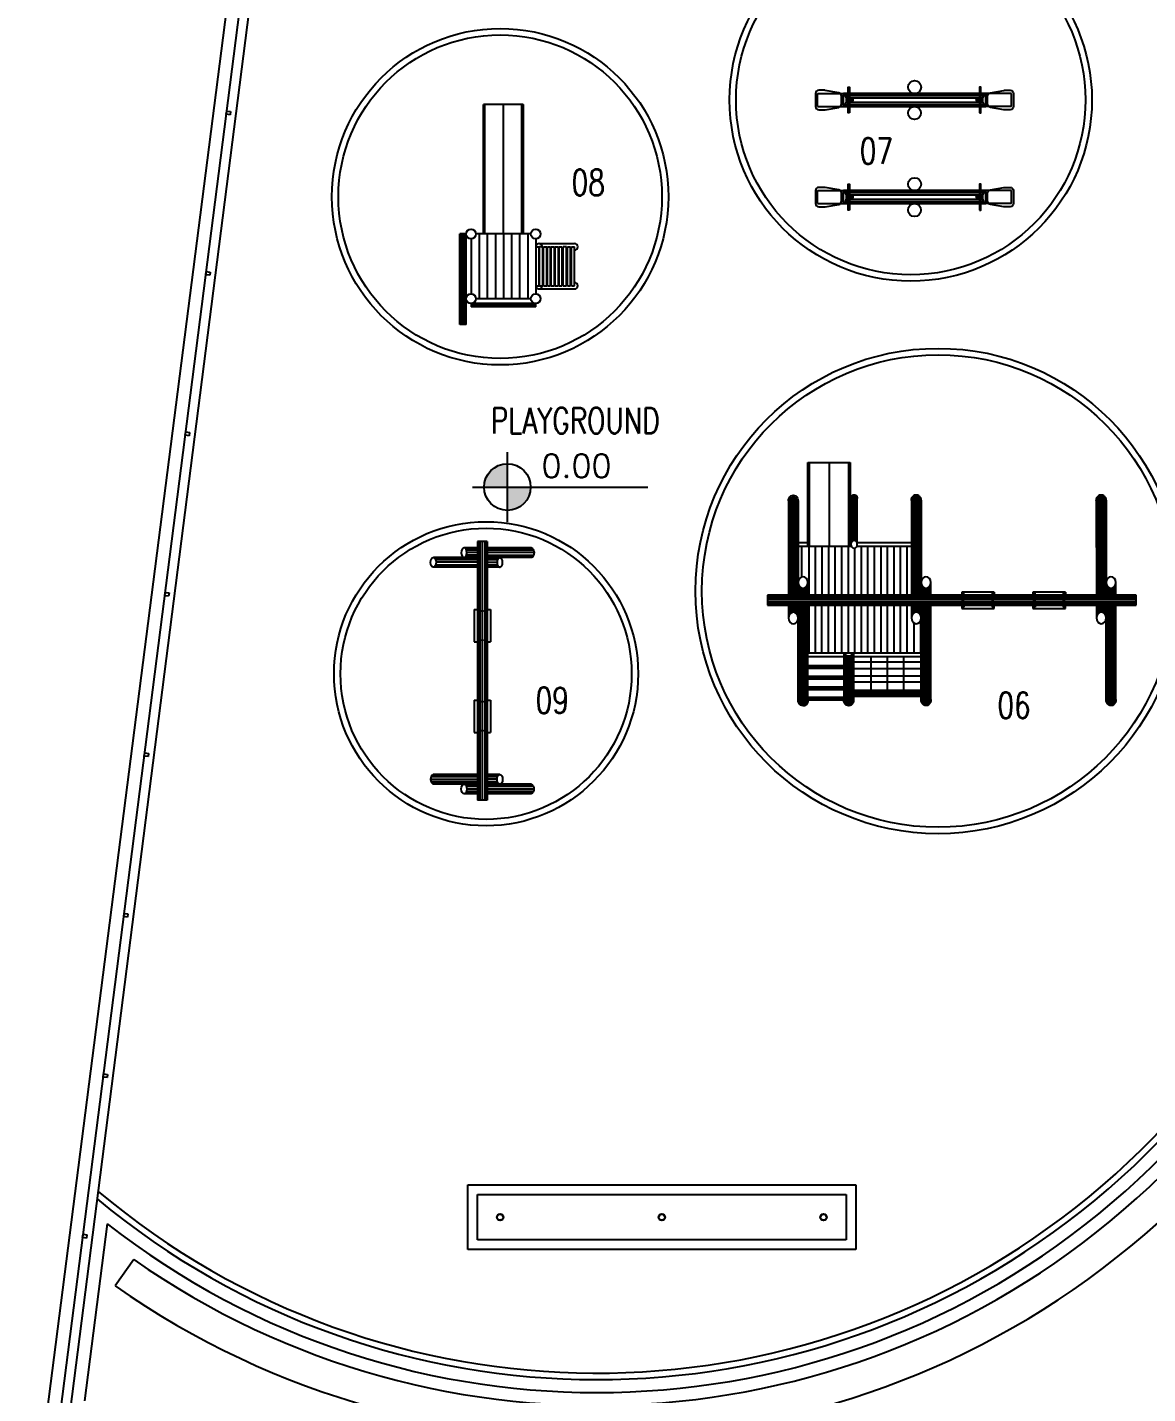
# Model space of a CAD drawing. Header units: inches. Extents: x 542650 to 544515, y 9574150 to 9574595.
# Drawn here: x 542751.09 to 542768.4, y 9574224.45 to 9574245.56 of the extents above; entities that cross this region are included whole.
import ezdxf
from ezdxf.enums import TextEntityAlignment as Align

# ---------------------------------------------------------------- set-up
doc = ezdxf.new("R2010")
doc.units = ezdxf.units.IN
doc.header["$MEASUREMENT"] = 0
doc.layers.add('I-ARQ', color=8, linetype='Continuous')
doc.layers.add('I-NORMO_ARQ', color=8, linetype='Continuous')
doc.styles.add('ROMANS', font='romans', dxfattribs={"height": 0.2})

msp = doc.modelspace()

# ---------------------------------------------------------------- hatches: boundary and pattern name
at = {"layer": 'I-ARQ'}
h = msp.add_hatch(color=256, dxfattribs=at)
h.paths.add_polyline_path([(542758.867, 9574238.456), (542758.507, 9574238.456), (542758.507, 9574238.096, 0.414214)])
h.paths.add_polyline_path([(542758.507, 9574238.816, 0.414214), (542758.147, 9574238.456), (542758.507, 9574238.456)])

# ---------------------------------------------------------------- linework, layer by layer
for p, q in [((542751.087, 9574221.75), (542755.46, 9574255.928)), ((542751.311, 9574221.923), (542755.659, 9574255.903)), ((542751.46, 9574221.904), (542755.808, 9574255.884)), ((542763.3, 9574244.537), (542763.655, 9574244.537)), ((542763.3, 9574244.337), (542763.3, 9574244.537)), ((542763.655, 9574244.537), (542763.701, 9574244.537)), ((542763.701, 9574244.337), (542763.701, 9574244.537)), ((542763.776, 9574244.537), (542763.701, 9574244.537)), ((542763.706, 9574244.533), (542763.776, 9574244.533)), ((542763.715, 9574244.525), (542763.776, 9574244.525)), ((542763.73, 9574244.506), (542763.776, 9574244.506)), ((542763.746, 9574244.471), (542763.776, 9574244.471)), ((542763.746, 9574244.403), (542763.776, 9574244.403)), ((542765.805, 9574244.537), (542763.796, 9574244.537)), ((542763.796, 9574244.533), (542765.805, 9574244.533)), ((542763.796, 9574244.525), (542765.805, 9574244.525)), ((542763.796, 9574244.506), (542765.805, 9574244.506)), ((542763.796, 9574244.471), (542765.805, 9574244.471)), ((542763.796, 9574244.403), (542765.805, 9574244.403)), ((542765.901, 9574244.537), (542765.825, 9574244.537)), ((542765.825, 9574244.533), (542765.895, 9574244.533)), ((542765.825, 9574244.525), (542765.886, 9574244.525)), ((542765.825, 9574244.506), (542765.872, 9574244.506)), ((542765.825, 9574244.471), (542765.855, 9574244.471)), ((542765.825, 9574244.403), (542765.855, 9574244.403)), ((542765.946, 9574244.537), (542765.9, 9574244.537)), ((542765.901, 9574244.337), (542765.901, 9574244.537)), ((542766.3, 9574244.537), (542765.946, 9574244.537)), ((542766.3, 9574244.337), (542766.3, 9574244.537)), ((542754.163, 9574244.217), (542754.17, 9574244.266)), ((542754.223, 9574244.209), (542754.163, 9574244.217)), ((542754.17, 9574244.266), (542754.229, 9574244.259)), ((542754.229, 9574244.259), (542754.223, 9574244.209)), ((542758.146, 9574244.368), (542758.136, 9574244.368)), ((542758.136, 9574242.368), (542758.136, 9574244.368)), ((542758.746, 9574244.368), (542758.146, 9574244.368)), ((542758.161, 9574242.368), (542758.161, 9574244.368)), ((542758.446, 9574242.368), (542758.446, 9574244.368)), ((542758.731, 9574242.368), (542758.731, 9574244.368)), ((542758.746, 9574244.368), (542758.756, 9574244.368)), ((542758.756, 9574242.368), (542758.756, 9574244.368)), ((542763.3, 9574244.337), (542763.655, 9574244.337)), ((542763.655, 9574244.337), (542763.701, 9574244.337)), ((542763.701, 9574244.337), (542763.776, 9574244.337)), ((542763.706, 9574244.342), (542763.776, 9574244.342)), ((542763.715, 9574244.35), (542763.776, 9574244.35)), ((542763.73, 9574244.368), (542763.776, 9574244.368)), ((542763.796, 9574244.368), (542765.805, 9574244.368)), ((542763.796, 9574244.35), (542765.805, 9574244.35)), ((542763.796, 9574244.342), (542765.805, 9574244.342)), ((542763.796, 9574244.337), (542765.805, 9574244.337)), ((542765.825, 9574244.368), (542765.872, 9574244.368)), ((542765.825, 9574244.35), (542765.886, 9574244.35)), ((542765.825, 9574244.342), (542765.895, 9574244.342)), ((542765.825, 9574244.337), (542765.901, 9574244.337)), ((542765.946, 9574244.337), (542765.9, 9574244.337)), ((542766.3, 9574244.337), (542765.946, 9574244.337)), ((542763.3, 9574243.037), (542763.655, 9574243.037)), ((542763.3, 9574242.837), (542763.3, 9574243.037)), ((542763.655, 9574243.037), (542763.701, 9574243.037)), ((542763.701, 9574242.837), (542763.701, 9574243.037)), ((542763.776, 9574243.037), (542763.701, 9574243.037)), ((542763.706, 9574243.033), (542763.776, 9574243.033)), ((542763.715, 9574243.025), (542763.776, 9574243.025)), ((542763.73, 9574243.006), (542763.776, 9574243.006)), ((542763.746, 9574242.971), (542763.776, 9574242.971)), ((542765.805, 9574243.037), (542763.796, 9574243.037)), ((542763.796, 9574243.033), (542765.805, 9574243.033)), ((542763.796, 9574243.025), (542765.805, 9574243.025)), ((542763.796, 9574243.006), (542765.805, 9574243.006)), ((542763.796, 9574242.971), (542765.805, 9574242.971)), ((542765.901, 9574243.037), (542765.825, 9574243.037)), ((542765.825, 9574243.033), (542765.895, 9574243.033)), ((542765.825, 9574243.025), (542765.886, 9574243.025)), ((542765.825, 9574243.006), (542765.872, 9574243.006)), ((542765.825, 9574242.971), (542765.855, 9574242.971)), ((542765.946, 9574243.037), (542765.9, 9574243.037)), ((542765.901, 9574242.837), (542765.901, 9574243.037)), ((542766.3, 9574243.037), (542765.946, 9574243.037)), ((542766.3, 9574242.837), (542766.3, 9574243.037)), ((542763.3, 9574242.837), (542763.655, 9574242.837)), ((542763.655, 9574242.837), (542763.701, 9574242.837)), ((542763.701, 9574242.837), (542763.776, 9574242.837)), ((542763.706, 9574242.842), (542763.776, 9574242.842)), ((542763.715, 9574242.85), (542763.776, 9574242.85)), ((542763.73, 9574242.868), (542763.776, 9574242.868)), ((542763.746, 9574242.903), (542763.776, 9574242.903)), ((542763.796, 9574242.903), (542765.805, 9574242.903)), ((542763.796, 9574242.868), (542765.805, 9574242.868)), ((542763.796, 9574242.85), (542765.805, 9574242.85)), ((542763.796, 9574242.842), (542765.805, 9574242.842)), ((542763.796, 9574242.837), (542765.805, 9574242.837)), ((542765.825, 9574242.903), (542765.855, 9574242.903)), ((542765.825, 9574242.868), (542765.872, 9574242.868)), ((542765.825, 9574242.85), (542765.886, 9574242.85)), ((542765.825, 9574242.842), (542765.895, 9574242.842)), ((542765.825, 9574242.837), (542765.901, 9574242.837)), ((542765.946, 9574242.837), (542765.9, 9574242.837)), ((542766.3, 9574242.837), (542765.946, 9574242.837)), ((542757.871, 9574242.368), (542757.771, 9574242.368)), ((542757.771, 9574240.968), (542757.771, 9574242.368)), ((542757.776, 9574240.968), (542757.776, 9574242.368)), ((542757.782, 9574240.968), (542757.782, 9574242.368)), ((542757.788, 9574240.968), (542757.788, 9574242.368)), ((542757.797, 9574240.968), (542757.797, 9574242.368)), ((542757.806, 9574240.968), (542757.806, 9574242.368)), ((542757.821, 9574240.968), (542757.821, 9574242.368)), ((542757.836, 9574240.968), (542757.836, 9574242.368)), ((542757.846, 9574240.968), (542757.846, 9574242.368)), ((542757.854, 9574240.968), (542757.854, 9574242.368)), ((542757.861, 9574240.968), (542757.861, 9574242.368)), ((542757.866, 9574240.968), (542757.866, 9574242.368)), ((542757.871, 9574240.968), (542757.871, 9574242.368)), ((542757.946, 9574242.293), (542757.946, 9574241.443)), ((542758.871, 9574242.368), (542758.021, 9574242.368)), ((542758.071, 9574242.368), (542758.071, 9574241.368)), ((542758.196, 9574242.368), (542758.196, 9574241.368)), ((542758.321, 9574242.368), (542758.321, 9574241.368)), ((542758.446, 9574242.368), (542758.446, 9574241.368)), ((542758.571, 9574242.368), (542758.571, 9574241.368)), ((542758.696, 9574242.368), (542758.696, 9574241.368)), ((542758.821, 9574242.368), (542758.821, 9574241.368)), ((542758.946, 9574242.293), (542758.946, 9574241.443)), ((542758.946, 9574242.168), (542758.996, 9574242.168)), ((542758.996, 9574242.218), (542759.546, 9574242.218)), ((542758.996, 9574241.568), (542758.996, 9574242.168)), ((542759.006, 9574241.568), (542759.006, 9574242.168)), ((542759.035, 9574242.168), (542759.006, 9574242.168)), ((542759.035, 9574242.168), (542759.056, 9574242.168)), ((542759.056, 9574241.568), (542759.056, 9574242.168)), ((542759.056, 9574242.118), (542759.066, 9574242.118)), ((542759.066, 9574241.568), (542759.066, 9574242.168)), ((542759.066, 9574242.168), (542759.116, 9574242.168)), ((542759.116, 9574241.568), (542759.116, 9574242.168)), ((542759.116, 9574242.118), (542759.126, 9574242.118)), ((542759.126, 9574241.568), (542759.126, 9574242.168)), ((542759.126, 9574242.168), (542759.176, 9574242.168)), ((542759.176, 9574241.568), (542759.176, 9574242.168)), ((542759.176, 9574242.118), (542759.186, 9574242.118)), ((542759.186, 9574241.568), (542759.186, 9574242.168)), ((542759.186, 9574242.168), (542759.236, 9574242.168)), ((542759.236, 9574241.568), (542759.236, 9574242.168)), ((542759.236, 9574242.118), (542759.246, 9574242.118)), ((542759.246, 9574241.568), (542759.246, 9574242.168)), ((542759.246, 9574242.168), (542759.296, 9574242.168)), ((542759.296, 9574241.568), (542759.296, 9574242.168)), ((542759.296, 9574242.118), (542759.306, 9574242.118)), ((542759.306, 9574241.568), (542759.306, 9574242.168)), ((542759.306, 9574242.168), (542759.356, 9574242.168)), ((542759.356, 9574241.568), (542759.356, 9574242.168)), ((542759.356, 9574242.118), (542759.371, 9574242.118)), ((542759.371, 9574241.568), (542759.371, 9574242.168)), ((542759.421, 9574242.168), (542759.371, 9574242.168)), ((542759.421, 9574241.568), (542759.421, 9574242.168)), ((542759.421, 9574242.118), (542759.434, 9574242.118)), ((542759.434, 9574241.568), (542759.434, 9574242.168)), ((542759.434, 9574242.168), (542759.484, 9574242.168)), ((542759.484, 9574241.568), (542759.484, 9574242.168)), ((542759.484, 9574242.118), (542759.496, 9574242.118)), ((542759.496, 9574241.568), (542759.496, 9574242.168)), ((542759.496, 9574242.168), (542759.546, 9574242.168)), ((542759.546, 9574241.568), (542759.546, 9574242.168)), ((542753.846, 9574241.737), (542753.852, 9574241.787)), ((542753.906, 9574241.729), (542753.846, 9574241.737)), ((542753.852, 9574241.787), (542753.912, 9574241.779)), ((542753.912, 9574241.779), (542753.906, 9574241.729)), ((542758.946, 9574241.568), (542758.996, 9574241.568)), ((542758.996, 9574241.518), (542759.546, 9574241.518)), ((542759.006, 9574241.568), (542759.056, 9574241.568)), ((542759.066, 9574241.618), (542759.056, 9574241.618)), ((542759.066, 9574241.568), (542759.116, 9574241.568)), ((542759.116, 9574241.618), (542759.126, 9574241.618)), ((542759.126, 9574241.568), (542759.176, 9574241.568)), ((542759.176, 9574241.618), (542759.186, 9574241.618)), ((542759.186, 9574241.568), (542759.191, 9574241.568)), ((542759.191, 9574241.568), (542759.236, 9574241.568)), ((542759.236, 9574241.618), (542759.246, 9574241.618)), ((542759.246, 9574241.568), (542759.256, 9574241.568)), ((542759.256, 9574241.568), (542759.296, 9574241.568)), ((542759.296, 9574241.618), (542759.306, 9574241.618)), ((542759.306, 9574241.568), (542759.356, 9574241.568)), ((542759.356, 9574241.618), (542759.371, 9574241.618)), ((542759.371, 9574241.568), (542759.386, 9574241.568)), ((542759.386, 9574241.568), (542759.421, 9574241.568)), ((542759.421, 9574241.618), (542759.434, 9574241.618)), ((542759.434, 9574241.568), (542759.484, 9574241.568)), ((542759.484, 9574241.618), (542759.496, 9574241.618)), ((542759.496, 9574241.568), (542759.546, 9574241.568)), ((542757.946, 9574241.293), (542757.946, 9574241.243)), ((542758.946, 9574241.293), (542757.946, 9574241.293)), ((542757.946, 9574241.289), (542758.946, 9574241.289)), ((542757.946, 9574241.285), (542758.946, 9574241.285)), ((542757.946, 9574241.277), (542758.946, 9574241.277)), ((542757.946, 9574241.268), (542758.946, 9574241.268)), ((542757.946, 9574241.258), (542758.946, 9574241.258)), ((542757.946, 9574241.251), (542758.946, 9574241.251)), ((542757.946, 9574241.246), (542758.946, 9574241.246)), ((542758.946, 9574241.243), (542757.946, 9574241.243)), ((542758.021, 9574241.368), (542758.871, 9574241.368)), ((542758.946, 9574241.243), (542758.946, 9574241.293)), ((542757.871, 9574240.968), (542757.771, 9574240.968)), ((542753.529, 9574239.257), (542753.535, 9574239.307)), ((542753.588, 9574239.25), (542753.529, 9574239.257)), ((542753.535, 9574239.307), (542753.595, 9574239.299)), ((542753.595, 9574239.299), (542753.588, 9574239.25)), ((542758.507, 9574237.916), (542758.507, 9574238.996)), ((542763.152, 9574238.837), (542763.808, 9574238.837)), ((542763.152, 9574237.537), (542763.152, 9574238.837)), ((542763.177, 9574237.537), (542763.177, 9574238.837)), ((542763.48, 9574238.837), (542763.48, 9574237.537)), ((542763.782, 9574238.837), (542763.782, 9574237.537)), ((542763.808, 9574238.837), (542763.808, 9574237.537)), ((542757.967, 9574238.456), (542760.68, 9574238.456)), ((542762.861, 9574238.271), (542762.862, 9574236.783)), ((542762.881, 9574238.298), (542762.882, 9574236.783)), ((542762.911, 9574238.314), (542762.912, 9574236.783)), ((542762.941, 9574238.314), (542762.942, 9574236.783)), ((542762.971, 9574238.298), (542762.972, 9574236.783)), ((542762.991, 9574238.272), (542762.992, 9574236.783)), ((542763.816, 9574238.278), (542763.816, 9574237.57)), ((542763.821, 9574238.304), (542763.821, 9574237.598)), ((542763.831, 9574238.32), (542763.831, 9574237.614)), ((542763.851, 9574238.335), (542763.851, 9574237.628)), ((542763.881, 9574237.628), (542763.881, 9574238.335)), ((542763.901, 9574237.614), (542763.901, 9574238.321)), ((542763.911, 9574237.598), (542763.911, 9574238.304)), ((542763.916, 9574237.573), (542763.916, 9574238.278)), ((542764.761, 9574238.293), (542764.762, 9574236.783)), ((542764.781, 9574238.32), (542764.782, 9574236.783)), ((542764.811, 9574238.336), (542764.812, 9574236.783)), ((542764.841, 9574238.336), (542764.842, 9574236.783)), ((542764.871, 9574238.32), (542764.872, 9574236.783)), ((542764.891, 9574238.293), (542764.892, 9574236.783)), ((542767.62, 9574238.293), (542767.621, 9574236.783)), ((542767.64, 9574238.32), (542767.641, 9574236.783)), ((542767.67, 9574238.336), (542767.671, 9574236.783)), ((542767.7, 9574238.336), (542767.701, 9574236.783)), ((542767.73, 9574238.32), (542767.731, 9574236.783)), ((542767.75, 9574238.293), (542767.751, 9574236.783)), ((542762.851, 9574238.241), (542762.852, 9574236.782)), ((542763.001, 9574238.241), (542763.002, 9574236.782)), ((542764.751, 9574238.248), (542764.752, 9574236.783)), ((542764.901, 9574238.254), (542764.902, 9574236.783)), ((542767.61, 9574238.248), (542767.611, 9574236.783)), ((542767.76, 9574238.254), (542767.761, 9574236.783)), ((542758.044, 9574237.516), (542757.838, 9574237.516)), ((542758.044, 9574237.511), (542757.854, 9574237.511)), ((542758.044, 9574237.501), (542757.864, 9574237.501)), ((542758.044, 9574237.481), (542757.875, 9574237.481)), ((542758.044, 9574237.443), (542757.881, 9574237.443)), ((542758.194, 9574237.615), (542758.044, 9574237.615)), ((542758.044, 9574237.615), (542758.044, 9574233.615)), ((542758.049, 9574237.615), (542758.049, 9574233.615)), ((542758.059, 9574237.615), (542758.059, 9574233.615)), ((542758.079, 9574237.615), (542758.079, 9574233.615)), ((542758.115, 9574237.615), (542758.115, 9574233.615)), ((542758.159, 9574237.615), (542758.159, 9574233.615)), ((542758.179, 9574237.615), (542758.179, 9574233.615)), ((542758.189, 9574237.615), (542758.189, 9574233.615)), ((542758.194, 9574237.615), (542758.194, 9574233.615)), ((542758.881, 9574237.516), (542758.194, 9574237.516)), ((542758.892, 9574237.511), (542758.194, 9574237.511)), ((542758.902, 9574237.501), (542758.194, 9574237.501)), ((542758.913, 9574237.481), (542758.194, 9574237.481)), ((542758.92, 9574237.444), (542758.194, 9574237.444)), ((542763.152, 9574237.595), (542763.002, 9574237.595)), ((542763.152, 9574237.537), (542763.002, 9574237.537)), ((542763.051, 9574237.537), (542763.051, 9574237.064)), ((542763.177, 9574237.627), (542763.152, 9574237.627)), ((542763.825, 9574237.537), (542763.152, 9574237.537)), ((542763.166, 9574237.537), (542763.166, 9574236.782)), ((542763.267, 9574237.537), (542763.267, 9574236.782)), ((542763.368, 9574237.537), (542763.368, 9574236.782)), ((542763.469, 9574237.537), (542763.469, 9574236.782)), ((542763.57, 9574237.537), (542763.57, 9574236.782)), ((542763.671, 9574237.537), (542763.671, 9574236.782)), ((542763.772, 9574237.537), (542763.772, 9574236.782)), ((542763.782, 9574237.627), (542763.808, 9574237.627)), ((542763.808, 9574237.595), (542763.816, 9574237.595)), ((542763.874, 9574237.513), (542763.873, 9574236.782)), ((542764.751, 9574237.538), (542763.906, 9574237.537)), ((542764.752, 9574237.596), (542763.916, 9574237.595)), ((542763.974, 9574237.537), (542763.974, 9574236.782)), ((542764.075, 9574237.537), (542764.075, 9574236.782)), ((542764.176, 9574237.537), (542764.176, 9574236.782)), ((542764.277, 9574237.537), (542764.277, 9574236.782)), ((542764.378, 9574237.537), (542764.378, 9574236.782)), ((542764.478, 9574237.537), (542764.478, 9574236.782)), ((542764.579, 9574237.537), (542764.579, 9574236.782)), ((542764.68, 9574237.537), (542764.68, 9574236.782)), ((542758.044, 9574237.216), (542757.362, 9574237.216)), ((542758.044, 9574237.366), (542757.365, 9574237.366)), ((542758.044, 9574237.361), (542757.377, 9574237.361)), ((542758.044, 9574237.221), (542757.378, 9574237.221)), ((542758.044, 9574237.351), (542757.387, 9574237.351)), ((542758.044, 9574237.231), (542757.388, 9574237.231)), ((542758.044, 9574237.331), (542757.398, 9574237.33)), ((542758.044, 9574237.251), (542757.398, 9574237.251)), ((542758.044, 9574237.295), (542757.404, 9574237.295)), ((542758.044, 9574237.372), (542757.855, 9574237.372)), ((542758.044, 9574237.382), (542757.865, 9574237.382)), ((542758.044, 9574237.402), (542757.875, 9574237.402)), ((542758.914, 9574237.401), (542758.194, 9574237.401)), ((542758.904, 9574237.381), (542758.194, 9574237.381)), ((542758.895, 9574237.371), (542758.194, 9574237.371)), ((542758.886, 9574237.366), (542758.194, 9574237.366)), ((542758.376, 9574237.361), (542758.194, 9574237.361)), ((542758.365, 9574237.351), (542758.194, 9574237.351)), ((542758.355, 9574237.331), (542758.194, 9574237.331)), ((542758.348, 9574237.291), (542758.194, 9574237.291)), ((542758.355, 9574237.251), (542758.194, 9574237.251)), ((542758.365, 9574237.231), (542758.194, 9574237.231)), ((542758.375, 9574237.221), (542758.194, 9574237.221)), ((542758.394, 9574237.216), (542758.194, 9574237.216)), ((542753.212, 9574236.777), (542753.218, 9574236.827)), ((542753.218, 9574236.827), (542753.277, 9574236.819)), ((542753.277, 9574236.819), (542753.271, 9574236.77)), ((542763.002, 9574236.782), (542763.002, 9574236.981)), ((542763.012, 9574236.936), (542763.012, 9574236.782)), ((542763.032, 9574236.909), (542763.032, 9574236.782)), ((542763.062, 9574236.893), (542763.062, 9574236.782)), ((542763.092, 9574236.893), (542763.092, 9574236.782)), ((542763.122, 9574236.909), (542763.122, 9574236.782)), ((542763.142, 9574236.936), (542763.142, 9574236.782)), ((542763.152, 9574236.782), (542763.152, 9574236.981)), ((542764.902, 9574236.783), (542764.902, 9574236.981)), ((542764.912, 9574236.936), (542764.912, 9574236.783)), ((542764.932, 9574236.909), (542764.932, 9574236.783)), ((542764.962, 9574236.893), (542764.962, 9574236.783)), ((542764.992, 9574236.893), (542764.992, 9574236.783)), ((542765.022, 9574236.909), (542765.022, 9574236.783)), ((542765.042, 9574236.936), (542765.042, 9574236.783)), ((542765.052, 9574236.783), (542765.052, 9574236.981)), ((542766.033, 9574236.834), (542765.529, 9574236.834)), ((542765.529, 9574236.834), (542765.529, 9574236.783)), ((542765.538, 9574236.783), (542765.538, 9574236.816)), ((542765.564, 9574236.816), (542765.538, 9574236.816)), ((542765.564, 9574236.783), (542765.564, 9574236.816)), ((542765.998, 9574236.816), (542765.998, 9574236.783)), ((542765.998, 9574236.816), (542766.023, 9574236.816)), ((542766.023, 9574236.816), (542766.023, 9574236.783)), ((542766.033, 9574236.834), (542766.033, 9574236.783)), ((542767.133, 9574236.834), (542766.629, 9574236.834)), ((542766.629, 9574236.834), (542766.629, 9574236.783)), ((542766.638, 9574236.783), (542766.638, 9574236.816)), ((542766.664, 9574236.816), (542766.638, 9574236.816)), ((542766.664, 9574236.783), (542766.664, 9574236.816)), ((542767.098, 9574236.816), (542767.098, 9574236.783)), ((542767.098, 9574236.816), (542767.123, 9574236.816)), ((542767.123, 9574236.816), (542767.123, 9574236.783)), ((542767.133, 9574236.834), (542767.133, 9574236.783)), ((542767.761, 9574236.783), (542767.761, 9574236.981)), ((542767.772, 9574236.936), (542767.772, 9574236.783)), ((542767.792, 9574236.909), (542767.792, 9574236.783)), ((542767.822, 9574236.894), (542767.822, 9574236.782)), ((542767.852, 9574236.894), (542767.852, 9574236.783)), ((542767.869, 9574236.901), (542767.869, 9574236.901)), ((542767.882, 9574236.91), (542767.882, 9574236.783)), ((542767.902, 9574236.938), (542767.902, 9574236.783)), ((542767.911, 9574236.783), (542767.911, 9574236.981)), ((542753.271, 9574236.77), (542753.212, 9574236.777)), ((542762.528, 9574236.783), (542762.528, 9574236.632)), ((542768.227, 9574236.783), (542762.528, 9574236.783)), ((542768.227, 9574236.773), (542762.528, 9574236.773)), ((542768.227, 9574236.753), (542762.528, 9574236.753)), ((542768.227, 9574236.723), (542762.528, 9574236.723)), ((542762.528, 9574236.692), (542768.227, 9574236.692)), ((542762.528, 9574236.662), (542768.227, 9574236.662)), ((542762.528, 9574236.642), (542768.227, 9574236.642)), ((542762.528, 9574236.632), (542768.227, 9574236.632)), ((542762.852, 9574236.631), (542762.852, 9574236.433)), ((542762.862, 9574236.631), (542762.862, 9574236.477)), ((542762.882, 9574236.631), (542762.882, 9574236.504)), ((542762.912, 9574236.631), (542762.912, 9574236.52)), ((542762.942, 9574236.631), (542762.942, 9574236.52)), ((542762.972, 9574236.631), (542762.972, 9574236.504)), ((542762.992, 9574236.631), (542762.992, 9574236.477)), ((542763.003, 9574235.148), (542763.002, 9574236.631)), ((542763.002, 9574236.631), (542763.002, 9574236.432)), ((542763.012, 9574236.631), (542763.013, 9574235.116)), ((542763.032, 9574236.631), (542763.033, 9574235.092)), ((542763.062, 9574236.631), (542763.063, 9574235.077)), ((542763.092, 9574236.631), (542763.093, 9574235.697)), ((542763.122, 9574236.631), (542763.123, 9574235.697)), ((542763.142, 9574236.631), (542763.143, 9574235.697)), ((542763.152, 9574235.697), (542763.152, 9574236.631)), ((542763.166, 9574236.631), (542763.166, 9574235.889)), ((542763.267, 9574236.631), (542763.267, 9574235.889)), ((542763.368, 9574235.889), (542763.368, 9574236.631)), ((542763.469, 9574235.889), (542763.469, 9574236.631)), ((542763.57, 9574236.631), (542763.57, 9574235.889)), ((542763.671, 9574236.631), (542763.671, 9574235.889)), ((542763.772, 9574236.631), (542763.772, 9574235.889)), ((542763.873, 9574236.631), (542763.873, 9574235.889)), ((542763.974, 9574236.631), (542763.974, 9574235.889)), ((542764.075, 9574236.631), (542764.075, 9574235.889)), ((542764.176, 9574236.631), (542764.176, 9574235.889)), ((542764.277, 9574236.631), (542764.277, 9574235.889)), ((542764.378, 9574236.631), (542764.378, 9574235.889)), ((542764.478, 9574236.631), (542764.478, 9574235.889)), ((542764.579, 9574236.631), (542764.579, 9574235.889)), ((542764.68, 9574236.631), (542764.68, 9574235.889)), ((542764.752, 9574236.632), (542764.752, 9574236.429)), ((542764.752, 9574236.632), (542764.752, 9574236.433)), ((542764.762, 9574236.632), (542764.762, 9574236.482)), ((542764.782, 9574236.632), (542764.782, 9574236.509)), ((542764.812, 9574236.632), (542764.812, 9574236.525)), ((542764.842, 9574236.632), (542764.842, 9574236.525)), ((542764.872, 9574236.632), (542764.872, 9574236.509)), ((542764.892, 9574236.632), (542764.892, 9574236.482)), ((542764.902, 9574236.632), (542764.902, 9574236.433)), ((542764.902, 9574235.158), (542764.902, 9574236.632)), ((542764.912, 9574236.632), (542764.912, 9574235.123)), ((542764.932, 9574236.632), (542764.932, 9574235.096)), ((542764.962, 9574236.632), (542764.962, 9574235.079)), ((542764.992, 9574236.632), (542764.992, 9574235.079)), ((542765.022, 9574236.632), (542765.022, 9574235.095)), ((542765.042, 9574236.632), (542765.042, 9574235.121)), ((542765.052, 9574235.166), (542765.052, 9574236.632)), ((542765.529, 9574236.632), (542765.529, 9574236.581)), ((542765.529, 9574236.581), (542766.033, 9574236.581)), ((542765.538, 9574236.632), (542765.538, 9574236.599)), ((542765.564, 9574236.599), (542765.538, 9574236.599)), ((542765.564, 9574236.632), (542765.564, 9574236.599)), ((542765.998, 9574236.632), (542765.998, 9574236.599)), ((542765.998, 9574236.599), (542766.023, 9574236.599)), ((542766.023, 9574236.632), (542766.023, 9574236.599)), ((542766.033, 9574236.581), (542766.033, 9574236.632)), ((542766.629, 9574236.632), (542766.629, 9574236.581)), ((542766.629, 9574236.581), (542767.133, 9574236.581)), ((542766.638, 9574236.632), (542766.638, 9574236.599)), ((542766.664, 9574236.599), (542766.638, 9574236.599)), ((542766.664, 9574236.632), (542766.664, 9574236.599)), ((542767.098, 9574236.632), (542767.098, 9574236.599)), ((542767.098, 9574236.599), (542767.123, 9574236.599)), ((542767.123, 9574236.632), (542767.123, 9574236.599)), ((542767.133, 9574236.581), (542767.133, 9574236.632)), ((542767.611, 9574236.632), (542767.611, 9574236.433)), ((542767.621, 9574236.632), (542767.621, 9574236.477)), ((542767.641, 9574236.632), (542767.641, 9574236.504)), ((542767.671, 9574236.632), (542767.671, 9574236.52)), ((542767.701, 9574236.632), (542767.701, 9574236.52)), ((542767.731, 9574236.632), (542767.731, 9574236.504)), ((542767.751, 9574236.632), (542767.751, 9574236.478)), ((542767.762, 9574235.158), (542767.761, 9574236.632)), ((542767.761, 9574236.632), (542767.761, 9574236.433)), ((542767.771, 9574236.632), (542767.772, 9574235.123)), ((542767.791, 9574236.632), (542767.792, 9574235.096)), ((542767.821, 9574236.632), (542767.822, 9574235.08)), ((542767.851, 9574236.632), (542767.852, 9574235.079)), ((542767.881, 9574236.632), (542767.882, 9574235.094)), ((542767.901, 9574236.632), (542767.902, 9574235.12)), ((542767.912, 9574235.166), (542767.911, 9574236.632)), ((542768.227, 9574236.632), (542768.227, 9574236.783)), ((542757.994, 9574236.565), (542758.044, 9574236.565)), ((542757.994, 9574236.565), (542757.994, 9574236.065)), ((542758.194, 9574236.565), (542758.244, 9574236.565)), ((542758.244, 9574236.565), (542758.244, 9574236.065)), ((542764.892, 9574236.39), (542764.892, 9574235.89)), ((542764.791, 9574236.354), (542764.791, 9574235.89)), ((542757.994, 9574236.065), (542758.044, 9574236.065)), ((542758.194, 9574236.065), (542758.244, 9574236.065)), ((542764.902, 9574235.89), (542763.152, 9574235.889)), ((542763.707, 9574235.831), (542763.152, 9574235.831)), ((542763.707, 9574235.889), (542763.707, 9574235.697)), ((542763.717, 9574235.889), (542763.717, 9574235.697)), ((542763.737, 9574235.864), (542763.737, 9574235.697)), ((542763.767, 9574235.849), (542763.767, 9574235.697)), ((542763.797, 9574235.849), (542763.797, 9574235.077)), ((542763.827, 9574235.864), (542763.827, 9574235.091)), ((542763.847, 9574235.889), (542763.847, 9574235.115)), ((542763.857, 9574235.889), (542763.857, 9574235.165)), ((542764.903, 9574235.832), (542763.857, 9574235.831)), ((542764.902, 9574235.751), (542763.857, 9574235.751)), ((542764.124, 9574235.833), (542764.124, 9574235.319)), ((542764.375, 9574235.831), (542764.375, 9574235.317)), ((542764.631, 9574235.827), (542764.631, 9574235.313)), ((542763.071, 9574235.65), (542763.071, 9574235.697)), ((542763.071, 9574235.697), (542763.797, 9574235.697)), ((542763.071, 9574235.692), (542763.797, 9574235.692)), ((542763.071, 9574235.682), (542763.797, 9574235.682)), ((542763.797, 9574235.665), (542763.071, 9574235.665)), ((542763.797, 9574235.655), (542763.071, 9574235.655)), ((542763.797, 9574235.65), (542763.071, 9574235.65)), ((542763.071, 9574235.488), (542763.071, 9574235.534)), ((542763.071, 9574235.534), (542763.797, 9574235.534)), ((542763.071, 9574235.529), (542763.797, 9574235.529)), ((542763.093, 9574235.65), (542763.093, 9574235.534)), ((542763.123, 9574235.65), (542763.123, 9574235.534)), ((542763.143, 9574235.65), (542763.143, 9574235.534)), ((542763.152, 9574235.534), (542763.152, 9574235.65)), ((542763.707, 9574235.65), (542763.707, 9574235.534)), ((542763.717, 9574235.65), (542763.717, 9574235.534)), ((542763.737, 9574235.65), (542763.737, 9574235.534)), ((542763.767, 9574235.65), (542763.767, 9574235.534)), ((542763.797, 9574235.697), (542763.797, 9574235.65)), ((542763.797, 9574235.534), (542763.797, 9574235.488)), ((542764.902, 9574235.649), (542763.857, 9574235.648)), ((542764.904, 9574235.534), (542763.859, 9574235.533)), ((542763.071, 9574235.519), (542763.797, 9574235.519)), ((542763.797, 9574235.503), (542763.071, 9574235.503)), ((542763.797, 9574235.493), (542763.071, 9574235.493)), ((542763.797, 9574235.488), (542763.071, 9574235.488)), ((542763.071, 9574235.325), (542763.071, 9574235.371)), ((542763.071, 9574235.371), (542763.797, 9574235.371)), ((542763.071, 9574235.366), (542763.797, 9574235.366)), ((542763.071, 9574235.356), (542763.797, 9574235.356)), ((542763.797, 9574235.34), (542763.071, 9574235.34)), ((542763.797, 9574235.33), (542763.071, 9574235.33)), ((542763.797, 9574235.325), (542763.071, 9574235.325)), ((542763.093, 9574235.488), (542763.093, 9574235.371)), ((542763.093, 9574235.325), (542763.093, 9574235.208)), ((542763.123, 9574235.488), (542763.123, 9574235.371)), ((542763.123, 9574235.325), (542763.123, 9574235.208)), ((542763.143, 9574235.488), (542763.143, 9574235.371)), ((542763.143, 9574235.325), (542763.143, 9574235.208)), ((542763.153, 9574235.371), (542763.152, 9574235.488)), ((542763.153, 9574235.208), (542763.153, 9574235.325)), ((542763.707, 9574235.488), (542763.707, 9574235.371)), ((542763.707, 9574235.325), (542763.707, 9574235.208)), ((542763.717, 9574235.488), (542763.717, 9574235.371)), ((542763.717, 9574235.325), (542763.717, 9574235.208)), ((542763.737, 9574235.488), (542763.737, 9574235.371)), ((542763.737, 9574235.325), (542763.737, 9574235.208)), ((542763.767, 9574235.488), (542763.767, 9574235.371)), ((542763.767, 9574235.325), (542763.767, 9574235.208)), ((542763.797, 9574235.371), (542763.797, 9574235.325)), ((542763.857, 9574235.317), (542764.902, 9574235.317)), ((542764.904, 9574235.442), (542763.859, 9574235.441)), ((542757.994, 9574235.165), (542758.044, 9574235.165)), ((542757.994, 9574235.165), (542757.994, 9574234.665)), ((542758.194, 9574235.165), (542758.244, 9574235.165)), ((542758.244, 9574235.165), (542758.244, 9574234.665)), ((542763.071, 9574235.162), (542763.071, 9574235.208)), ((542763.071, 9574235.208), (542763.797, 9574235.208)), ((542763.071, 9574235.203), (542763.797, 9574235.203)), ((542763.071, 9574235.193), (542763.797, 9574235.193)), ((542763.797, 9574235.177), (542763.071, 9574235.177)), ((542763.797, 9574235.167), (542763.071, 9574235.167)), ((542763.797, 9574235.162), (542763.071, 9574235.162)), ((542763.093, 9574235.162), (542763.093, 9574235.077)), ((542763.123, 9574235.162), (542763.123, 9574235.091)), ((542763.143, 9574235.162), (542763.143, 9574235.115)), ((542763.707, 9574235.162), (542763.707, 9574235.158)), ((542763.717, 9574235.162), (542763.717, 9574235.12)), ((542763.737, 9574235.162), (542763.737, 9574235.095)), ((542763.767, 9574235.162), (542763.767, 9574235.08)), ((542763.797, 9574235.208), (542763.797, 9574235.162)), ((542763.857, 9574235.307), (542764.902, 9574235.307)), ((542763.857, 9574235.287), (542764.902, 9574235.287)), ((542764.902, 9574235.268), (542763.857, 9574235.268)), ((542764.902, 9574235.248), (542763.857, 9574235.248)), ((542764.902, 9574235.228), (542763.857, 9574235.228)), ((542764.902, 9574235.218), (542763.857, 9574235.218)), ((542757.994, 9574234.665), (542758.044, 9574234.665)), ((542758.194, 9574234.665), (542758.244, 9574234.665)), ((542752.894, 9574234.298), (542752.901, 9574234.347)), ((542752.954, 9574234.29), (542752.894, 9574234.298)), ((542752.901, 9574234.347), (542752.96, 9574234.34)), ((542752.96, 9574234.34), (542752.954, 9574234.29)), ((542758.044, 9574233.938), (542757.319, 9574233.938)), ((542758.044, 9574233.98), (542757.329, 9574233.98)), ((542758.044, 9574233.9), (542757.329, 9574233.9)), ((542758.044, 9574234), (542757.343, 9574234)), ((542758.044, 9574233.88), (542757.343, 9574233.88)), ((542758.044, 9574233.87), (542757.354, 9574233.87)), ((542758.044, 9574234.01), (542757.355, 9574234.01)), ((542758.044, 9574234.015), (542757.362, 9574234.015)), ((542758.044, 9574233.865), (542757.362, 9574233.865)), ((542758.044, 9574233.86), (542757.854, 9574233.86)), ((542758.044, 9574233.85), (542757.864, 9574233.85)), ((542758.391, 9574234.015), (542758.194, 9574234.015)), ((542758.376, 9574234.01), (542758.194, 9574234.01)), ((542758.365, 9574234), (542758.194, 9574234)), ((542758.355, 9574233.98), (542758.194, 9574233.98)), ((542758.348, 9574233.942), (542758.194, 9574233.942)), ((542758.355, 9574233.9), (542758.194, 9574233.9)), ((542758.365, 9574233.88), (542758.194, 9574233.88)), ((542758.376, 9574233.87), (542758.194, 9574233.87)), ((542758.876, 9574233.865), (542758.194, 9574233.865)), ((542758.884, 9574233.86), (542758.194, 9574233.86)), ((542758.895, 9574233.85), (542758.194, 9574233.85)), ((542757.796, 9574233.789), (542757.795, 9574233.789)), ((542758.044, 9574233.715), (542757.838, 9574233.715)), ((542758.044, 9574233.72), (542757.854, 9574233.72)), ((542758.044, 9574233.73), (542757.864, 9574233.73)), ((542758.044, 9574233.83), (542757.875, 9574233.83)), ((542758.044, 9574233.75), (542757.875, 9574233.75)), ((542758.044, 9574233.789), (542757.881, 9574233.789)), ((542758.909, 9574233.83), (542758.194, 9574233.83)), ((542758.919, 9574233.788), (542758.194, 9574233.788)), ((542758.909, 9574233.75), (542758.194, 9574233.75)), ((542758.895, 9574233.73), (542758.194, 9574233.73)), ((542758.884, 9574233.72), (542758.194, 9574233.72)), ((542758.876, 9574233.715), (542758.194, 9574233.715)), ((542758.194, 9574233.615), (542758.044, 9574233.615)), ((542752.577, 9574231.818), (542752.583, 9574231.867)), ((542752.636, 9574231.81), (542752.577, 9574231.818)), ((542752.583, 9574231.867), (542752.643, 9574231.86)), ((542752.643, 9574231.86), (542752.636, 9574231.81)), ((542752.26, 9574229.338), (542752.266, 9574229.388)), ((542752.319, 9574229.33), (542752.26, 9574229.338)), ((542752.266, 9574229.388), (542752.325, 9574229.38)), ((542752.325, 9574229.38), (542752.319, 9574229.33)), ((542757.894, 9574226.673), (542757.894, 9574227.673)), ((542757.894, 9574227.673), (542763.894, 9574227.673)), ((542758.044, 9574226.823), (542758.044, 9574227.523)), ((542758.044, 9574227.523), (542763.744, 9574227.523)), ((542763.744, 9574227.523), (542763.744, 9574226.823)), ((542763.894, 9574227.673), (542763.894, 9574226.673)), ((542751.942, 9574226.858), (542751.949, 9574226.908)), ((542751.949, 9574226.908), (542752.008, 9574226.9)), ((542752.323, 9574227.072), (542751.972, 9574224.334)), ((542752.008, 9574226.9), (542752.002, 9574226.851)), ((542752.002, 9574226.851), (542751.942, 9574226.858)), ((542763.894, 9574226.673), (542757.894, 9574226.673)), ((542763.744, 9574226.823), (542758.044, 9574226.823)), ((542752.733, 9574226.52), (542752.446, 9574226.11))]:
    msp.add_line(p, q, dxfattribs=at)
for points in [[(542763.796, 9574244.237), (542763.776, 9574244.237), (542763.776, 9574244.637), (542763.796, 9574244.637)], [(542765.805, 9574244.237), (542765.825, 9574244.237), (542765.825, 9574244.637), (542765.805, 9574244.637)], [(542763.796, 9574242.737), (542763.776, 9574242.737), (542763.776, 9574243.137), (542763.796, 9574243.137)], [(542765.805, 9574242.737), (542765.825, 9574242.737), (542765.825, 9574243.137), (542765.805, 9574243.137)]]:
    msp.add_lwpolyline(points, close=True, dxfattribs=at)
for points in [[(542763.27, 9574244.337, 0.414214), (542763.32, 9574244.287), (542763.413, 9574244.287, 0.04366), (542763.421, 9574244.288), (542763.629, 9574244.324, 0.36397), (542763.67, 9574244.374), (542763.67, 9574244.5, 0.36397), (542763.629, 9574244.55), (542763.421, 9574244.586, 0.043662), (542763.413, 9574244.587), (542763.32, 9574244.587, 0.414213), (542763.27, 9574244.537)], [(542766.33, 9574244.337, -0.414214), (542766.28, 9574244.287), (542766.188, 9574244.287, -0.04366), (542766.179, 9574244.288), (542765.972, 9574244.324, -0.36397), (542765.93, 9574244.374), (542765.93, 9574244.5, -0.36397), (542765.972, 9574244.55), (542766.179, 9574244.586, -0.043662), (542766.188, 9574244.587), (542766.28, 9574244.587, -0.414213), (542766.33, 9574244.537)], [(542763.27, 9574242.837, 0.414214), (542763.32, 9574242.787), (542763.413, 9574242.787, 0.04366), (542763.421, 9574242.788), (542763.629, 9574242.824, 0.36397), (542763.67, 9574242.874), (542763.67, 9574243, 0.36397), (542763.629, 9574243.05), (542763.421, 9574243.086, 0.043662), (542763.413, 9574243.087), (542763.32, 9574243.087, 0.414213), (542763.27, 9574243.037)], [(542766.33, 9574242.837, -0.414214), (542766.28, 9574242.787), (542766.188, 9574242.787, -0.04366), (542766.179, 9574242.788), (542765.972, 9574242.824, -0.36397), (542765.93, 9574242.874), (542765.93, 9574243, -0.36397), (542765.972, 9574243.05), (542766.179, 9574243.086, -0.043662), (542766.188, 9574243.087), (542766.28, 9574243.087, -0.414213), (542766.33, 9574243.037)]]:
    msp.add_lwpolyline(points, format="xyb", close=True, dxfattribs=at)
for points in [[(542763.796, 9574244.447), (542763.843, 9574244.447)], [(542763.843, 9574244.427), (542763.796, 9574244.427)], [(542765.805, 9574244.447), (542765.759, 9574244.447)], [(542765.759, 9574244.427), (542765.805, 9574244.427)], [(542763.796, 9574242.947), (542763.843, 9574242.947)], [(542763.843, 9574242.927), (542763.796, 9574242.927)], [(542765.805, 9574242.947), (542765.759, 9574242.947)], [(542765.759, 9574242.927), (542765.805, 9574242.927)]]:
    msp.add_lwpolyline(points, dxfattribs=at)
for centre, radius in [((542764.742, 9574244.438), 2.8), ((542764.742, 9574244.438), 2.7), ((542758.396, 9574242.943), 2.6), ((542758.396, 9574242.943), 2.5), ((542764.801, 9574244.637), 0.1), ((542764.8, 9574244.237), 0.1), ((542764.801, 9574243.137), 0.1), ((542764.8, 9574242.737), 0.1), ((542757.946, 9574242.368), 0.075), ((542758.946, 9574242.368), 0.075), ((542757.946, 9574241.368), 0.075), ((542758.946, 9574241.368), 0.075), ((542765.165, 9574236.849), 3.75), ((542765.165, 9574236.849), 3.65), ((542758.507, 9574238.456), 0.36), ((542758.178, 9574235.571), 2.35), ((542758.178, 9574235.571), 2.25), ((542765.551, 9574236.707), 0.01), ((542766.011, 9574236.707), 0.01), ((542766.651, 9574236.707), 0.01), ((542767.111, 9574236.707), 0.01), ((542758.119, 9574236.54), 0.01), ((542758.119, 9574236.09), 0.01), ((542758.119, 9574235.14), 0.01), ((542758.119, 9574234.69), 0.01), ((542758.394, 9574227.173), 0.0508), ((542758.394, 9574227.173), 0.0458), ((542760.894, 9574227.173), 0.0508), ((542760.894, 9574227.173), 0.0458), ((542763.394, 9574227.173), 0.0508), ((542763.394, 9574227.173), 0.0458)]:
    msp.add_circle(centre, radius, dxfattribs=at)
for centre, radius, start, end in [((542763.626, 9574244.437), 0.125, 306.7489, 53.2514), ((542763.843, 9574244.437), 0.01, 270, 90), ((542765.759, 9574244.437), 0.01, 90, 270), ((542765.975, 9574244.437), 0.125, 126.7489, 233.2514), ((542759.89, 9574236.742), 12.979, 235, 28.9471), ((542763.626, 9574242.937), 0.125, 306.7489, 53.2514), ((542763.843, 9574242.937), 0.01, 270, 90), ((542765.759, 9574242.937), 0.01, 90, 270), ((542765.975, 9574242.937), 0.125, 126.7489, 233.2514), ((542759.89, 9574236.742), 12.479, 235, 28.9471), ((542759.89, 9574236.742), 12.079, 230.2698, 28.9471), ((542759.89, 9574236.742), 11.979, 229.9645, 28.9471), ((542759.89, 9574236.742), 12.279, 231.9532, 28.9471), ((542758.996, 9574242.168), 0.05, 0.0001, 180.0001), ((542758.996, 9574242.168), 0.05, 270.0001, 281.5371), ((542759.546, 9574242.168), 0.05, 270.0001, 90.0001), ((542758.996, 9574241.568), 0.05, 180.0001, 0.0001), ((542758.996, 9574241.568), 0.05, 78.4632, 90.0001), ((542759.546, 9574241.568), 0.05, 270.0001, 90.0001), ((542763.782, 9574235.916), 0.0686, 202.728, 337.272)]:
    msp.add_arc(centre, radius, start, end, dxfattribs=at)
at = {"layer": 'I-ARQ', "extrusion": (0, 0, -1)}
for centre, major_axis, ratio, start_param, end_param in [((542762.926, 9574238.241), (-0.0001, -0.0891), 0.842175, 1.568071, 4.712389), ((542763.866, 9574238.278), (-0.0001, -0.0593), 0.842742, 1.568307, 4.712389), ((542764.826, 9574238.248), (-0.0001, -0.0891), 0.842175, 1.568071, 4.712389), ((542767.685, 9574238.248), (-0.0001, -0.0891), 0.842175, 1.568071, 4.712389), ((542758.877, 9574237.44), (-0.0006, 0.0759), 0.563077, 6.38969, 9.235131), ((542763.078, 9574235.157), (0.0056, -0.0818), 0.918858, 4.714659, 8.013544), ((542763.782, 9574235.157), (0.0056, -0.0818), 0.918858, 4.677328, 8.013544), ((542764.977, 9574235.167), (0.0033, -0.0891), 0.844049, 4.653885, 7.974285), ((542767.837, 9574235.167), (0.0033, -0.0891), 0.844049, 4.653885, 7.974285), ((542758.832, 9574233.79), (-0.0433, -0.0754), 0.994018, 3.144919, 5.231426)]:
    msp.add_ellipse(centre, major_axis=major_axis, ratio=ratio, start_param=start_param, end_param=end_param, dxfattribs=at)
for centre, major_axis, ratio in [((542757.838, 9574237.441), (0, 0.075), 0.569144), ((542763.866, 9574237.572), (0.0001, 0.0593), 0.842742), ((542758.391, 9574237.29), (0, 0.075), 0.569144), ((542763.077, 9574236.981), (0.0001, 0.0891), 0.842175), ((542764.977, 9574236.981), (0.0001, 0.0891), 0.842175), ((542767.836, 9574236.981), (0.0001, 0.0891), 0.842175), ((542762.927, 9574236.432), (0.0001, 0.0891), 0.842175), ((542764.827, 9574236.433), (0.0001, 0.0891), 0.842175), ((542767.686, 9574236.433), (0.0001, 0.0891), 0.842175)]:
    msp.add_ellipse(centre, major_axis=major_axis, ratio=ratio, dxfattribs=at)
at = {"layer": 'I-ARQ'}
for centre, major_axis, ratio in [((542757.362, 9574237.291), (0.0006, -0.075), 0.57483), ((542757.838, 9574233.79), (0, -0.075), 0.569144), ((542758.391, 9574233.94), (0, -0.075), 0.569144)]:
    msp.add_ellipse(centre, major_axis=major_axis, ratio=ratio, dxfattribs=at)
msp.add_ellipse((542757.406, 9574233.94), major_axis=(-0.0433, 0.0754), ratio=0.994024, start_param=0.003319, end_param=2.089836, dxfattribs=at)

# ---------------------------------------------------------------- texts
at = {"layer": 'I-ARQ', "style": 'ROMANS', "width": 1}
msp.add_attdef('0.00', (542759.034, 9574238.604), '', height=0.36, dxfattribs=at)
at = {"layer": 'I-NORMO_ARQ', "style": 'ROMANS', "width": 0.75}
for s, p in [('07', (542764.211, 9574243.65)), ('08', (542759.757, 9574243.163)), ('PLAYGROUND', (542759.554, 9574239.483)), ('09', (542759.201, 9574235.16)), ('06', (542766.338, 9574235.083))]:
    msp.add_text(s, height=0.4, dxfattribs=at).set_placement(p, align=Align.MIDDLE_CENTER)

doc.saveas('drawing.dxf')
